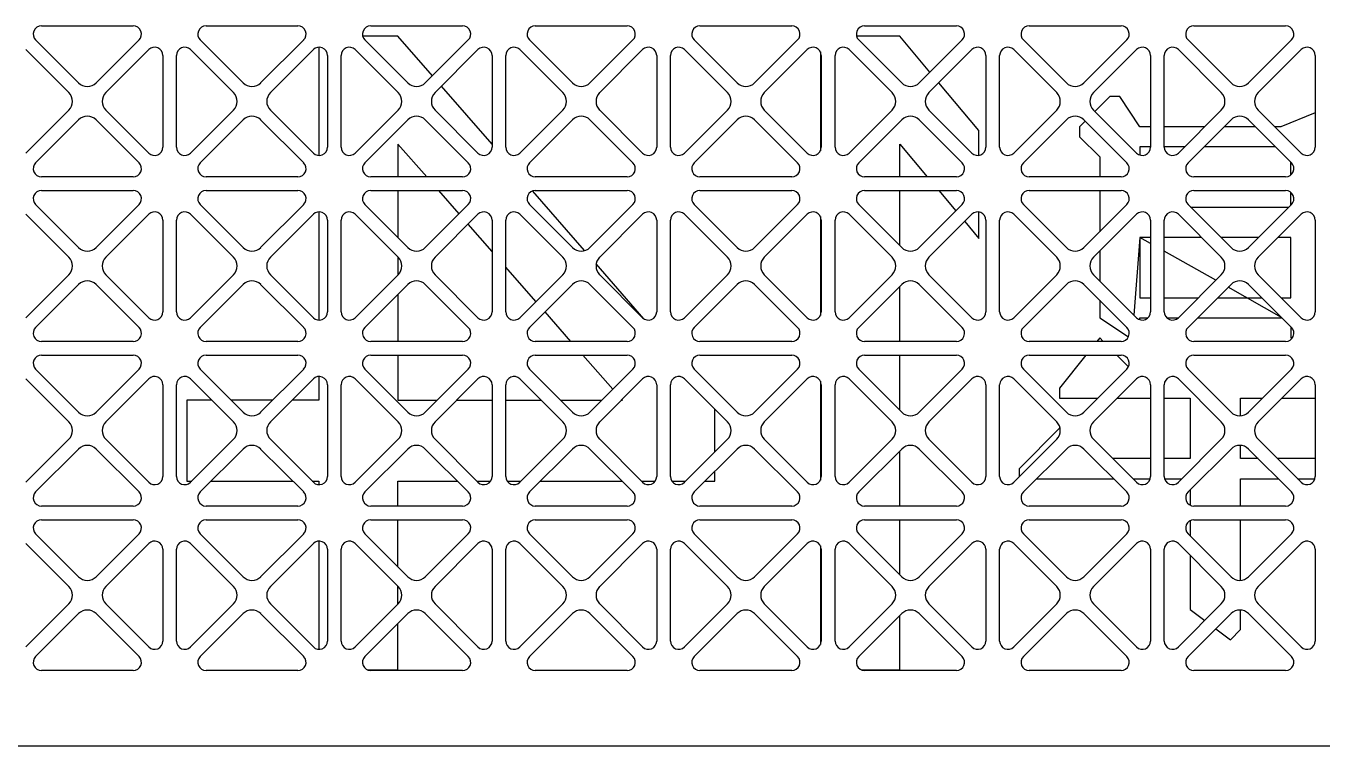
# Model space of a CAD drawing. Header units: millimetres. Extents: x 0 to 87554, y -20854 to 20404.
# Drawn here: x 80740.8 to 80929.7, y -5630.9 to -5525.9 of the extents above; entities that cross this region are included whole.
import ezdxf

# ---------------------------------------------------------------- set-up
doc = ezdxf.new("R2010")
doc.units = ezdxf.units.MM
doc.layers.get('0').update_dxf_attribs({"lineweight": 15})
doc.layers.add('4215-12657_0', color=7, linetype='Continuous')
doc.layers.add('THICK', color=7, linetype='Continuous', lineweight=0)

# ---------------------------------------------------------------- blocks, each defined once
blk = doc.blocks.new('e4tggg')
at = {"layer": '4215-12657_0', "color": 87, "linetype": 'Continuous'}
for p, q in [((938.12, -1726.2), (951.5, -1726.2)), ((962.12, -1726.2), (975.5, -1726.2)), ((986.12, -1726.2), (999.5, -1726.2)), ((1010.12, -1726.2), (1023.5, -1726.2)), ((1034.12, -1726.2), (1047.5, -1726.2)), ((1058.12, -1726.2), (1071.5, -1726.2)), ((1082.12, -1726.2), (1095.5, -1726.2)), ((1106.12, -1726.2), (1119.5, -1726.2)), ((943.54, -1734.51), (937.27, -1728.25)), ((952.35, -1728.25), (946.08, -1734.51)), ((967.54, -1734.51), (961.27, -1728.25)), ((976.35, -1728.25), (970.08, -1734.51)), ((990.1, -1727.7), (984.97, -1727.7)), ((991.54, -1734.51), (985.27, -1728.25)), ((995.12, -1733.47), (990.1, -1727.7)), ((1000.35, -1728.25), (994.08, -1734.51)), ((1015.54, -1734.51), (1009.27, -1728.25)), ((1024.35, -1728.25), (1018.08, -1734.51)), ((1039.54, -1734.51), (1033.27, -1728.25)), ((1048.35, -1728.25), (1042.08, -1734.51)), ((1063.24, -1727.7), (1056.97, -1727.7)), ((1063.54, -1734.51), (1057.27, -1728.25)), ((1067.65, -1732.95), (1063.24, -1727.7)), ((1072.35, -1728.25), (1066.08, -1734.51)), ((1087.54, -1734.51), (1081.27, -1728.25)), ((1096.35, -1728.25), (1090.08, -1734.51)), ((1111.54, -1734.51), (1105.27, -1728.25)), ((1120.35, -1728.25), (1114.08, -1734.51)), ((935.86, -1729.66), (942.12, -1735.93)), ((947.5, -1735.93), (953.76, -1729.66)), ((955.81, -1730.51), (955.81, -1743.89)), ((957.81, -1743.89), (957.81, -1730.51)), ((959.86, -1729.66), (966.12, -1735.93)), ((971.5, -1735.93), (977.76, -1729.66)), ((978.55, -1729.32), (978.55, -1745.08)), ((979.81, -1730.51), (979.81, -1743.89)), ((981.81, -1743.89), (981.81, -1730.51)), ((983.86, -1729.66), (990.12, -1735.93)), ((995.5, -1735.93), (1001.76, -1729.66)), ((1003.81, -1730.51), (1003.81, -1743.89)), ((1005.81, -1743.89), (1005.81, -1730.51)), ((1007.86, -1729.66), (1014.12, -1735.93)), ((1019.5, -1735.93), (1025.76, -1729.66)), ((1027.81, -1730.51), (1027.81, -1743.89)), ((1029.81, -1743.89), (1029.81, -1730.51)), ((1031.86, -1729.66), (1038.12, -1735.93)), ((1043.5, -1735.93), (1049.76, -1729.66)), ((1051.69, -1729.99), (1051.69, -1744.41)), ((1051.81, -1730.51), (1051.81, -1743.89)), ((1053.81, -1743.89), (1053.81, -1730.51)), ((1055.86, -1729.66), (1062.12, -1735.93)), ((1067.5, -1735.93), (1073.76, -1729.66)), ((1075.81, -1730.51), (1075.81, -1743.89)), ((1077.81, -1743.89), (1077.81, -1730.51)), ((1079.86, -1729.66), (1086.12, -1735.93)), ((1091.5, -1735.93), (1097.76, -1729.66)), ((1099.81, -1730.51), (1099.81, -1743.89)), ((1101.81, -1743.89), (1101.81, -1730.51)), ((1103.86, -1729.66), (1110.12, -1735.93)), ((1115.5, -1735.93), (1121.76, -1729.66)), ((1123.81, -1730.51), (1123.81, -1743.89)), ((1074.79, -1741.46), (1068.94, -1734.49)), ((1003.81, -1743.45), (996.44, -1734.98)), ((1093.85, -1736.5), (1091.69, -1738.66)), ((1095.32, -1736.5), (1093.85, -1736.5)), ((1098.25, -1740.9), (1095.32, -1736.5)), ((942.12, -1738.47), (935.86, -1744.74)), ((937.27, -1746.15), (943.54, -1739.89)), ((946.08, -1739.89), (952.35, -1746.15)), ((953.76, -1744.74), (947.5, -1738.47)), ((966.12, -1738.47), (959.86, -1744.74)), ((961.27, -1746.15), (967.54, -1739.89)), ((970.08, -1739.89), (976.35, -1746.15)), ((977.76, -1744.74), (971.5, -1738.47)), ((990.12, -1738.47), (983.86, -1744.74)), ((985.27, -1746.15), (991.54, -1739.89)), ((994.08, -1739.89), (1000.35, -1746.15)), ((1001.76, -1744.74), (995.5, -1738.47)), ((1014.12, -1738.47), (1007.86, -1744.74)), ((1009.27, -1746.15), (1015.54, -1739.89)), ((1018.08, -1739.89), (1024.35, -1746.15)), ((1025.76, -1744.74), (1019.5, -1738.47)), ((1038.12, -1738.47), (1031.86, -1744.74)), ((1033.27, -1746.15), (1039.54, -1739.89)), ((1042.08, -1739.89), (1048.35, -1746.15)), ((1049.76, -1744.74), (1043.5, -1738.47)), ((1062.12, -1738.47), (1055.86, -1744.74)), ((1057.27, -1746.15), (1063.54, -1739.89)), ((1066.08, -1739.89), (1072.35, -1746.15)), ((1073.76, -1744.74), (1067.5, -1738.47)), ((1086.12, -1738.47), (1079.86, -1744.74)), ((1081.27, -1746.15), (1087.54, -1739.89)), ((1090.27, -1740.08), (1089.45, -1740.9)), ((1090.08, -1739.89), (1096.35, -1746.15)), ((1097.76, -1744.74), (1091.5, -1738.47)), ((1110.12, -1738.47), (1103.86, -1744.74)), ((1105.27, -1746.15), (1111.54, -1739.89)), ((1114.08, -1739.89), (1120.35, -1746.15)), ((1121.76, -1744.74), (1115.5, -1738.47)), ((1123.81, -1738.88), (1118.78, -1740.9)), ((1074.79, -1745.07), (1074.79, -1741.46)), ((1089.45, -1740.9), (1089.45, -1742.36)), ((1099.81, -1740.9), (1098.25, -1740.9)), ((1107.7, -1740.9), (1101.81, -1740.9)), ((1115.09, -1740.9), (1110.53, -1740.9)), ((1118.78, -1740.9), (1117.92, -1740.9)), ((994.28, -1748.2), (990.1, -1743.42)), ((990.1, -1743.42), (990.1, -1748.2)), ((1063.24, -1743.42), (1067.25, -1748.2)), ((1063.24, -1748.2), (1063.24, -1743.42)), ((1089.45, -1742.36), (1092.39, -1745.3)), ((1099.81, -1743.83), (1098.25, -1743.83)), ((1098.25, -1743.83), (1098.25, -1745.03)), ((1104.77, -1743.83), (1101.81, -1743.83)), ((1118.03, -1743.83), (1107.6, -1743.83)), ((1092.39, -1745.3), (1092.39, -1748.2)), ((1120.25, -1747.93), (1120.25, -1746.05)), ((951.5, -1748.2), (938.12, -1748.2)), ((975.5, -1748.2), (962.12, -1748.2)), ((999.5, -1748.2), (986.12, -1748.2)), ((1023.5, -1748.2), (1010.12, -1748.2)), ((1047.5, -1748.2), (1034.12, -1748.2)), ((1071.5, -1748.2), (1058.12, -1748.2)), ((1095.5, -1748.2), (1082.12, -1748.2)), ((1119.5, -1748.2), (1106.12, -1748.2)), ((938.12, -1750.2), (951.5, -1750.2)), ((962.12, -1750.2), (975.5, -1750.2)), ((986.12, -1750.2), (999.5, -1750.2)), ((990.1, -1750.2), (990.1, -1757.07)), ((999.01, -1753.59), (996.03, -1750.2)), ((1017.31, -1758.96), (1009.74, -1750.27)), ((1010.12, -1750.2), (1023.5, -1750.2)), ((1034.12, -1750.2), (1047.5, -1750.2)), ((1058.12, -1750.2), (1071.5, -1750.2)), ((1063.24, -1758.21), (1063.24, -1750.2)), ((1068.93, -1750.2), (1071.42, -1753.17)), ((1082.12, -1750.2), (1095.5, -1750.2)), ((1092.39, -1750.2), (1092.39, -1756.21)), ((1106.12, -1750.2), (1119.5, -1750.2)), ((1120.25, -1752.35), (1120.25, -1750.47)), ((943.54, -1758.51), (937.27, -1752.25)), ((952.35, -1752.25), (946.08, -1758.51)), ((967.54, -1758.51), (961.27, -1752.25)), ((976.35, -1752.25), (970.08, -1758.51)), ((978.55, -1753.32), (978.55, -1769.08)), ((991.54, -1758.51), (985.27, -1752.25)), ((1000.35, -1752.25), (994.08, -1758.51)), ((1015.54, -1758.51), (1009.27, -1752.25)), ((1024.35, -1752.25), (1018.08, -1758.51)), ((1039.54, -1758.51), (1033.27, -1752.25)), ((1048.35, -1752.25), (1042.08, -1758.51)), ((1063.54, -1758.51), (1057.27, -1752.25)), ((1072.35, -1752.25), (1066.08, -1758.51)), ((1074.79, -1757.18), (1074.79, -1753.33)), ((1087.54, -1758.51), (1081.27, -1752.25)), ((1096.35, -1752.25), (1090.08, -1758.51)), ((1111.54, -1758.51), (1105.27, -1752.25)), ((1105.65, -1752.63), (1119.97, -1752.63)), ((1120.35, -1752.25), (1114.08, -1758.51)), ((935.86, -1753.66), (942.12, -1759.93)), ((947.5, -1759.93), (953.76, -1753.66)), ((955.81, -1754.51), (955.81, -1767.89)), ((957.81, -1767.89), (957.81, -1754.51)), ((959.86, -1753.66), (966.12, -1759.93)), ((971.5, -1759.93), (977.76, -1753.66)), ((979.81, -1754.51), (979.81, -1767.89)), ((981.81, -1767.89), (981.81, -1754.51)), ((983.86, -1753.66), (990.12, -1759.93)), ((995.5, -1759.93), (1001.76, -1753.66)), ((1003.81, -1759.08), (1000.33, -1755.1)), ((1003.81, -1754.51), (1003.81, -1767.89)), ((1005.81, -1767.89), (1005.81, -1754.51)), ((1007.86, -1753.66), (1014.12, -1759.93)), ((1019.5, -1759.93), (1025.76, -1753.66)), ((1027.81, -1754.51), (1027.81, -1767.89)), ((1029.81, -1767.89), (1029.81, -1754.51)), ((1031.86, -1753.66), (1038.12, -1759.93)), ((1043.5, -1759.93), (1049.76, -1753.66)), ((1051.69, -1753.99), (1051.69, -1768.41)), ((1051.81, -1754.51), (1051.81, -1767.89)), ((1053.81, -1767.89), (1053.81, -1754.51)), ((1055.86, -1753.66), (1062.12, -1759.93)), ((1067.5, -1759.93), (1073.76, -1753.66)), ((1072.71, -1754.71), (1074.79, -1757.18)), ((1075.81, -1754.51), (1075.81, -1767.89)), ((1077.81, -1767.89), (1077.81, -1754.51)), ((1079.86, -1753.66), (1086.12, -1759.93)), ((1091.5, -1759.93), (1097.76, -1753.66)), ((1099.81, -1754.51), (1099.81, -1767.89)), ((1101.81, -1767.89), (1101.81, -1754.51)), ((1103.86, -1753.66), (1110.12, -1759.93)), ((1115.5, -1759.93), (1121.76, -1753.66)), ((1123.81, -1754.51), (1123.81, -1767.89)), ((1098.25, -1757.03), (1097.38, -1768.36)), ((1099.81, -1757.03), (1098.25, -1757.03)), ((1099.81, -1757.91), (1098.25, -1757.03)), ((1098.25, -1757.03), (1098.25, -1765.83)), ((1107.22, -1757.03), (1101.81, -1757.03)), ((1115.57, -1757.03), (1110.05, -1757.03)), ((1120.25, -1757.03), (1118.4, -1757.03)), ((1120.25, -1765.83), (1120.25, -1757.03)), ((1092.39, -1759.04), (1092.39, -1763.36)), ((1109.32, -1763.28), (1101.81, -1759.04)), ((990.1, -1759.93), (990.1, -1762.47)), ((1025.95, -1768.89), (1019, -1760.9)), ((942.12, -1762.47), (935.86, -1768.74)), ((953.76, -1768.74), (947.5, -1762.47)), ((966.12, -1762.47), (959.86, -1768.74)), ((977.76, -1768.74), (971.5, -1762.47)), ((990.12, -1762.47), (983.86, -1768.74)), ((1001.76, -1768.74), (995.5, -1762.47)), ((1010.21, -1766.38), (1005.81, -1761.36)), ((1014.12, -1762.47), (1007.86, -1768.74)), ((1025.76, -1768.74), (1019.5, -1762.47)), ((1038.12, -1762.47), (1031.86, -1768.74)), ((1049.76, -1768.74), (1043.5, -1762.47)), ((1062.12, -1762.47), (1055.86, -1768.74)), ((1073.76, -1768.74), (1067.5, -1762.47)), ((1086.12, -1762.47), (1079.86, -1768.74)), ((1097.76, -1768.74), (1091.5, -1762.47)), ((1110.12, -1762.47), (1103.86, -1768.74)), ((1121.76, -1768.74), (1115.5, -1762.47)), ((937.27, -1770.15), (943.54, -1763.89)), ((946.08, -1763.89), (952.35, -1770.15)), ((961.27, -1770.15), (967.54, -1763.89)), ((970.08, -1763.89), (976.35, -1770.15)), ((985.27, -1770.15), (991.54, -1763.89)), ((994.08, -1763.89), (1000.35, -1770.15)), ((1009.27, -1770.15), (1015.54, -1763.89)), ((1018.08, -1763.89), (1024.35, -1770.15)), ((1033.27, -1770.15), (1039.54, -1763.89)), ((1042.08, -1763.89), (1048.35, -1770.15)), ((1057.27, -1770.15), (1063.54, -1763.89)), ((1063.24, -1772.2), (1063.24, -1764.19)), ((1066.08, -1763.89), (1072.35, -1770.15)), ((1081.27, -1770.15), (1087.54, -1763.89)), ((1090.08, -1763.89), (1096.35, -1770.15)), ((1105.27, -1770.15), (1111.54, -1763.89)), ((1118.89, -1768.69), (1111.12, -1764.3)), ((1114.08, -1763.89), (1120.35, -1770.15)), ((990.1, -1765.33), (990.1, -1772.2)), ((1092.39, -1766.19), (1092.39, -1768.76)), ((1098.25, -1765.83), (1099.81, -1765.83)), ((1101.81, -1765.83), (1106.77, -1765.83)), ((1109.6, -1765.83), (1116.02, -1765.83)), ((1118.85, -1765.83), (1120.25, -1765.83)), ((1015.31, -1772.2), (1011.53, -1767.89)), ((1092.39, -1768.76), (1096.57, -1771.55)), ((1098.25, -1768.76), (1099.43, -1768.76)), ((1098.25, -1769.03), (1098.25, -1768.76)), ((1102.19, -1768.76), (1103.83, -1768.76)), ((1106.67, -1768.76), (1118.96, -1768.76)), ((1120.25, -1770.05), (1120.25, -1771.69)), ((951.5, -1772.2), (938.12, -1772.2)), ((975.5, -1772.2), (962.12, -1772.2)), ((999.5, -1772.2), (986.12, -1772.2)), ((1023.5, -1772.2), (1010.12, -1772.2)), ((1047.5, -1772.2), (1034.12, -1772.2)), ((1071.5, -1772.2), (1058.12, -1772.2)), ((1095.5, -1772.2), (1082.12, -1772.2)), ((1092.39, -1771.69), (1091.98, -1772.2)), ((1092.89, -1772.2), (1092.39, -1771.69)), ((1119.5, -1772.2), (1106.12, -1772.2)), ((1120.25, -1771.69), (1120.44, -1771.74)), ((938.12, -1774.2), (951.5, -1774.2)), ((962.12, -1774.2), (975.5, -1774.2)), ((986.12, -1774.2), (999.5, -1774.2)), ((990.1, -1774.2), (990.1, -1780.77)), ((1010.12, -1774.2), (1023.5, -1774.2)), ((1021.42, -1779.18), (1017.06, -1774.2)), ((1034.12, -1774.2), (1047.5, -1774.2)), ((1058.12, -1774.2), (1071.5, -1774.2)), ((1063.24, -1782.21), (1063.24, -1774.2)), ((1082.12, -1774.2), (1095.5, -1774.2)), ((1090.38, -1774.2), (1086.52, -1779.02)), ((1096.59, -1775.89), (1094.89, -1774.2)), ((1106.12, -1774.2), (1119.5, -1774.2)), ((935.86, -1777.66), (942.12, -1783.93)), ((943.54, -1782.51), (937.27, -1776.25)), ((952.35, -1776.25), (946.08, -1782.51)), ((947.5, -1783.93), (953.76, -1777.66)), ((959.86, -1777.66), (966.12, -1783.93)), ((967.54, -1782.51), (961.27, -1776.25)), ((976.35, -1776.25), (970.08, -1782.51)), ((971.5, -1783.93), (977.76, -1777.66)), ((978.55, -1777.32), (978.55, -1780.77)), ((983.86, -1777.66), (990.12, -1783.93)), ((991.54, -1782.51), (985.27, -1776.25)), ((1000.35, -1776.25), (994.08, -1782.51)), ((995.5, -1783.93), (1001.76, -1777.66)), ((1007.86, -1777.66), (1014.12, -1783.93)), ((1015.54, -1782.51), (1009.27, -1776.25)), ((1024.35, -1776.25), (1018.08, -1782.51)), ((1019.5, -1783.93), (1025.76, -1777.66)), ((1031.86, -1777.66), (1038.12, -1783.93)), ((1039.54, -1782.51), (1033.27, -1776.25)), ((1048.35, -1776.25), (1042.08, -1782.51)), ((1043.5, -1783.93), (1049.76, -1777.66)), ((1051.69, -1777.99), (1051.69, -1792.41)), ((1055.86, -1777.66), (1062.12, -1783.93)), ((1063.54, -1782.51), (1057.27, -1776.25)), ((1072.35, -1776.25), (1066.08, -1782.51)), ((1067.5, -1783.93), (1073.76, -1777.66)), ((1079.86, -1777.66), (1086.12, -1783.93)), ((1087.54, -1782.51), (1081.27, -1776.25)), ((1096.35, -1776.25), (1090.08, -1782.51)), ((1091.5, -1783.93), (1097.76, -1777.66)), ((1103.86, -1777.66), (1110.12, -1783.93)), ((1111.54, -1782.51), (1105.27, -1776.25)), ((1120.35, -1776.25), (1114.08, -1782.51)), ((1115.5, -1783.93), (1121.76, -1777.66)), ((955.81, -1778.51), (955.81, -1791.89)), ((957.81, -1791.89), (957.81, -1778.51)), ((979.81, -1778.51), (979.81, -1791.89)), ((981.81, -1791.89), (981.81, -1778.51)), ((1003.81, -1778.51), (1003.81, -1791.89)), ((1005.81, -1791.89), (1005.81, -1778.51)), ((1027.81, -1778.51), (1027.81, -1791.89)), ((1029.81, -1791.89), (1029.81, -1778.51)), ((1051.81, -1778.51), (1051.81, -1791.89)), ((1053.81, -1791.89), (1053.81, -1778.51)), ((1075.81, -1778.51), (1075.81, -1791.89)), ((1077.81, -1791.89), (1077.81, -1778.51)), ((1086.52, -1779.02), (1086.52, -1780.49)), ((1099.81, -1778.51), (1099.81, -1791.89)), ((1101.81, -1791.89), (1101.81, -1778.51)), ((1123.81, -1778.51), (1123.81, -1791.89)), ((962.97, -1780.77), (959.3, -1780.77)), ((959.3, -1780.77), (959.3, -1792.57)), ((971.82, -1780.77), (965.8, -1780.77)), ((978.55, -1780.77), (974.65, -1780.77)), ((990.1, -1780.77), (995.82, -1780.77)), ((998.65, -1780.77), (1003.81, -1780.77)), ((1005.81, -1780.77), (1010.97, -1780.77)), ((1013.8, -1780.77), (1019.82, -1780.77)), ((1022.65, -1780.77), (1022.82, -1780.77)), ((1022.82, -1780.77), (1022.74, -1780.68)), ((1086.52, -1780.49), (1092.11, -1780.49)), ((1094.93, -1780.49), (1099.81, -1780.49)), ((1101.81, -1780.49), (1105.58, -1780.49)), ((1105.58, -1780.49), (1105.58, -1789.29)), ((1112.92, -1780.49), (1116.11, -1780.49)), ((1112.92, -1783.03), (1112.92, -1780.49)), ((1118.93, -1780.49), (1123.81, -1780.49)), ((1036.29, -1788.3), (1036.29, -1782.1)), ((1086.6, -1784.81), (1080.65, -1790.76)), ((942.12, -1786.47), (935.86, -1792.74)), ((953.76, -1792.74), (947.5, -1786.47)), ((966.12, -1786.47), (959.86, -1792.74)), ((977.76, -1792.74), (971.5, -1786.47)), ((990.12, -1786.47), (983.86, -1792.74)), ((1001.76, -1792.74), (995.5, -1786.47)), ((1014.12, -1786.47), (1007.86, -1792.74)), ((1025.76, -1792.74), (1019.5, -1786.47)), ((1038.12, -1786.47), (1031.86, -1792.74)), ((1049.76, -1792.74), (1043.5, -1786.47)), ((1062.12, -1786.47), (1055.86, -1792.74)), ((1073.76, -1792.74), (1067.5, -1786.47)), ((1086.12, -1786.47), (1079.86, -1792.74)), ((1097.76, -1792.74), (1091.5, -1786.47)), ((1110.12, -1786.47), (1103.86, -1792.74)), ((1112.92, -1789.29), (1112.92, -1787.37)), ((1121.76, -1792.74), (1115.5, -1786.47)), ((937.27, -1794.15), (943.54, -1787.89)), ((946.08, -1787.89), (952.35, -1794.15)), ((961.27, -1794.15), (967.54, -1787.89)), ((970.08, -1787.89), (976.35, -1794.15)), ((985.27, -1794.15), (991.54, -1787.89)), ((994.08, -1787.89), (1000.35, -1794.15)), ((1009.27, -1794.15), (1015.54, -1787.89)), ((1018.08, -1787.89), (1024.35, -1794.15)), ((1033.27, -1794.15), (1039.54, -1787.89)), ((1042.08, -1787.89), (1048.35, -1794.15)), ((1057.27, -1794.15), (1063.54, -1787.89)), ((1063.24, -1796.2), (1063.24, -1788.19)), ((1066.08, -1787.89), (1072.35, -1794.15)), ((1081.27, -1794.15), (1087.54, -1787.89)), ((1090.08, -1787.89), (1096.35, -1794.15)), ((1099.81, -1789.29), (1094.32, -1789.29)), ((1105.58, -1789.29), (1101.81, -1789.29)), ((1105.27, -1794.15), (1111.54, -1787.89)), ((1115.49, -1789.29), (1112.92, -1789.29)), ((1114.08, -1787.89), (1120.35, -1794.15)), ((1123.81, -1789.29), (1118.32, -1789.29)), ((1036.29, -1792.57), (1036.29, -1791.13)), ((1080.65, -1790.76), (1080.65, -1791.94)), ((959.3, -1792.57), (960.03, -1792.57)), ((962.86, -1792.57), (974.76, -1792.57)), ((977.59, -1792.57), (978.55, -1792.57)), ((978.55, -1792.57), (978.55, -1793.08)), ((990.1, -1792.57), (998.76, -1792.57)), ((990.1, -1796.2), (990.1, -1792.57)), ((1001.59, -1792.57), (1003.6, -1792.57)), ((1006.03, -1792.57), (1008.03, -1792.57)), ((1010.86, -1792.57), (1022.76, -1792.57)), ((1025.59, -1792.57), (1027.6, -1792.57)), ((1030.03, -1792.57), (1032.03, -1792.57)), ((1034.86, -1792.57), (1036.29, -1792.57)), ((1083.2, -1792.22), (1094.42, -1792.22)), ((1097.25, -1792.22), (1099.76, -1792.22)), ((1101.87, -1792.22), (1104.37, -1792.22)), ((1112.92, -1792.22), (1118.42, -1792.22)), ((1112.92, -1796.2), (1112.92, -1792.22)), ((1121.25, -1792.22), (1123.76, -1792.22)), ((1105.58, -1793.84), (1105.58, -1796.07)), ((951.5, -1796.2), (938.12, -1796.2)), ((975.5, -1796.2), (962.12, -1796.2)), ((999.5, -1796.2), (986.12, -1796.2)), ((1023.5, -1796.2), (1010.12, -1796.2)), ((1047.5, -1796.2), (1034.12, -1796.2)), ((1071.5, -1796.2), (1058.12, -1796.2)), ((1095.5, -1796.2), (1082.12, -1796.2)), ((1119.5, -1796.2), (1106.12, -1796.2)), ((938.12, -1798.2), (951.5, -1798.2)), ((962.12, -1798.2), (975.5, -1798.2)), ((986.12, -1798.2), (999.5, -1798.2)), ((990.1, -1805.07), (990.1, -1798.2)), ((1010.12, -1798.2), (1023.5, -1798.2)), ((1034.12, -1798.2), (1047.5, -1798.2)), ((1058.12, -1798.2), (1071.5, -1798.2)), ((1063.24, -1806.21), (1063.24, -1798.2)), ((1082.12, -1798.2), (1095.5, -1798.2)), ((1105.58, -1798.33), (1105.58, -1800.56)), ((1106.12, -1798.2), (1119.5, -1798.2)), ((1112.92, -1807.03), (1112.92, -1798.2)), ((943.54, -1806.51), (937.27, -1800.25)), ((952.35, -1800.25), (946.08, -1806.51)), ((967.54, -1806.51), (961.27, -1800.25)), ((976.35, -1800.25), (970.08, -1806.51)), ((991.54, -1806.51), (985.27, -1800.25)), ((1000.35, -1800.25), (994.08, -1806.51)), ((1015.54, -1806.51), (1009.27, -1800.25)), ((1024.35, -1800.25), (1018.08, -1806.51)), ((1039.54, -1806.51), (1033.27, -1800.25)), ((1048.35, -1800.25), (1042.08, -1806.51)), ((1063.54, -1806.51), (1057.27, -1800.25)), ((1072.35, -1800.25), (1066.08, -1806.51)), ((1087.54, -1806.51), (1081.27, -1800.25)), ((1096.35, -1800.25), (1090.08, -1806.51)), ((1111.54, -1806.51), (1105.27, -1800.25)), ((1120.35, -1800.25), (1114.08, -1806.51)), ((935.86, -1801.66), (942.12, -1807.93)), ((947.5, -1807.93), (953.76, -1801.66)), ((955.81, -1802.51), (955.81, -1815.89)), ((957.81, -1815.89), (957.81, -1802.51)), ((959.86, -1801.66), (966.12, -1807.93)), ((971.5, -1807.93), (977.76, -1801.66)), ((978.55, -1801.32), (978.55, -1817.08)), ((979.81, -1802.51), (979.81, -1815.89)), ((981.81, -1815.89), (981.81, -1802.51)), ((983.86, -1801.66), (990.12, -1807.93)), ((995.5, -1807.93), (1001.76, -1801.66)), ((1003.81, -1802.51), (1003.81, -1815.89)), ((1005.81, -1815.89), (1005.81, -1802.51)), ((1007.86, -1801.66), (1014.12, -1807.93)), ((1019.5, -1807.93), (1025.76, -1801.66)), ((1027.81, -1802.51), (1027.81, -1815.89)), ((1029.81, -1815.89), (1029.81, -1802.51)), ((1031.86, -1801.66), (1038.12, -1807.93)), ((1043.5, -1807.93), (1049.76, -1801.66)), ((1051.69, -1801.99), (1051.69, -1816.41)), ((1051.81, -1802.51), (1051.81, -1815.89)), ((1053.81, -1815.89), (1053.81, -1802.51)), ((1055.86, -1801.66), (1062.12, -1807.93)), ((1067.5, -1807.93), (1073.76, -1801.66)), ((1075.81, -1802.51), (1075.81, -1815.89)), ((1077.81, -1815.89), (1077.81, -1802.51)), ((1079.86, -1801.66), (1086.12, -1807.93)), ((1091.5, -1807.93), (1097.76, -1801.66)), ((1099.81, -1802.51), (1099.81, -1815.89)), ((1101.81, -1815.89), (1101.81, -1802.51)), ((1103.86, -1801.66), (1110.12, -1807.93)), ((1115.5, -1807.93), (1121.76, -1801.66)), ((1123.81, -1802.51), (1123.81, -1815.89)), ((1105.58, -1803.39), (1105.58, -1811.29)), ((990.1, -1810.47), (990.1, -1807.93)), ((942.12, -1810.47), (935.86, -1816.74)), ((937.27, -1818.15), (943.54, -1811.89)), ((946.08, -1811.89), (952.35, -1818.15)), ((953.76, -1816.74), (947.5, -1810.47)), ((966.12, -1810.47), (959.86, -1816.74)), ((961.27, -1818.15), (967.54, -1811.89)), ((970.08, -1811.89), (976.35, -1818.15)), ((977.76, -1816.74), (971.5, -1810.47)), ((990.12, -1810.47), (983.86, -1816.74)), ((985.27, -1818.15), (991.54, -1811.89)), ((994.08, -1811.89), (1000.35, -1818.15)), ((1001.76, -1816.74), (995.5, -1810.47)), ((1014.12, -1810.47), (1007.86, -1816.74)), ((1009.27, -1818.15), (1015.54, -1811.89)), ((1018.08, -1811.89), (1024.35, -1818.15)), ((1025.76, -1816.74), (1019.5, -1810.47)), ((1038.12, -1810.47), (1031.86, -1816.74)), ((1033.27, -1818.15), (1039.54, -1811.89)), ((1042.08, -1811.89), (1048.35, -1818.15)), ((1049.76, -1816.74), (1043.5, -1810.47)), ((1062.12, -1810.47), (1055.86, -1816.74)), ((1057.27, -1818.15), (1063.54, -1811.89)), ((1066.08, -1811.89), (1072.35, -1818.15)), ((1073.76, -1816.74), (1067.5, -1810.47)), ((1086.12, -1810.47), (1079.86, -1816.74)), ((1081.27, -1818.15), (1087.54, -1811.89)), ((1090.08, -1811.89), (1096.35, -1818.15)), ((1097.76, -1816.74), (1091.5, -1810.47)), ((1110.12, -1810.47), (1103.86, -1816.74)), ((1105.27, -1818.15), (1111.54, -1811.89)), ((1105.58, -1811.29), (1107.71, -1812.88)), ((1112.92, -1814.22), (1112.92, -1811.37)), ((1114.08, -1811.89), (1120.35, -1818.15)), ((1121.76, -1816.74), (1115.5, -1810.47)), ((990.1, -1820.09), (990.1, -1813.33)), ((1063.24, -1820.09), (1063.24, -1812.19)), ((1109.33, -1814.1), (1111.45, -1815.69)), ((1111.45, -1815.69), (1112.92, -1814.22)), ((951.5, -1820.2), (938.12, -1820.2)), ((975.5, -1820.2), (962.12, -1820.2)), ((985.62, -1820.09), (990.1, -1820.09)), ((999.5, -1820.2), (986.12, -1820.2)), ((1023.5, -1820.2), (1010.12, -1820.2)), ((1047.5, -1820.2), (1034.12, -1820.2)), ((1057.62, -1820.09), (1063.24, -1820.09)), ((1071.5, -1820.2), (1058.12, -1820.2)), ((1095.5, -1820.2), (1082.12, -1820.2)), ((1119.5, -1820.2), (1106.12, -1820.2)), ((1312.81, -1831.2), (576.81, -1831.2))]:
    blk.add_line(p, q, dxfattribs=at)
for centre, radius, start, end in [((938.12, -1727.4), 1.2, 90, 225), ((951.5, -1727.4), 1.2, 315, 90), ((962.12, -1727.4), 1.2, 90, 225), ((975.5, -1727.4), 1.2, 315, 90), ((986.12, -1727.4), 1.2, 90, 225), ((999.5, -1727.4), 1.2, 315, 90), ((1010.12, -1727.4), 1.2, 90, 225), ((1023.5, -1727.4), 1.2, 315, 90), ((1034.12, -1727.4), 1.2, 90, 225), ((1047.5, -1727.4), 1.2, 315, 90), ((1058.12, -1727.4), 1.2, 90, 225), ((1071.5, -1727.4), 1.2, 315, 90), ((1082.12, -1727.4), 1.2, 90, 225), ((1095.5, -1727.4), 1.2, 315, 90), ((1106.12, -1727.4), 1.2, 90, 225), ((1119.5, -1727.4), 1.2, 315, 90), ((954.61, -1730.51), 1.2, 0, 135), ((959.01, -1730.51), 1.2, 45, 180), ((978.61, -1730.51), 1.2, 0, 135), ((983.01, -1730.51), 1.2, 45, 180), ((1002.61, -1730.51), 1.2, 0, 135), ((1007.01, -1730.51), 1.2, 45, 180), ((1026.61, -1730.51), 1.2, 0, 135), ((1031.01, -1730.51), 1.2, 45, 180), ((1050.61, -1730.51), 1.2, 0, 135), ((1055.01, -1730.51), 1.2, 45, 180), ((1074.61, -1730.51), 1.2, 0, 135), ((1079.01, -1730.51), 1.2, 45, 180), ((1098.61, -1730.51), 1.2, 0, 135), ((1103.01, -1730.51), 1.2, 45, 180), ((1122.61, -1730.51), 1.2, 0, 135), ((944.81, -1733.24), 1.8, 225, 315), ((968.81, -1733.24), 1.8, 225, 315), ((992.81, -1733.24), 1.8, 225, 315), ((1016.81, -1733.24), 1.8, 225, 315), ((1040.81, -1733.24), 1.8, 225, 315), ((1064.81, -1733.24), 1.8, 225, 315), ((1088.81, -1733.24), 1.8, 225, 315), ((1112.81, -1733.24), 1.8, 225, 315), ((940.85, -1737.2), 1.8, 315, 45), ((948.77, -1737.2), 1.8, 135, 225), ((964.85, -1737.2), 1.8, 315, 45), ((972.77, -1737.2), 1.8, 135, 225), ((988.85, -1737.2), 1.8, 315, 45), ((996.77, -1737.2), 1.8, 135, 225), ((1012.85, -1737.2), 1.8, 315, 45), ((1020.77, -1737.2), 1.8, 135, 225), ((1036.85, -1737.2), 1.8, 315, 45), ((1044.77, -1737.2), 1.8, 135, 225), ((1060.85, -1737.2), 1.8, 315, 45), ((1068.77, -1737.2), 1.8, 135, 225), ((1084.85, -1737.2), 1.8, 315, 45), ((1092.77, -1737.2), 1.8, 135, 225), ((1108.85, -1737.2), 1.8, 315, 45), ((1116.77, -1737.2), 1.8, 135, 225), ((944.81, -1741.16), 1.8, 45, 135), ((968.81, -1741.16), 1.8, 45, 135), ((992.81, -1741.16), 1.8, 45, 135), ((1016.81, -1741.16), 1.8, 45, 135), ((1040.81, -1741.16), 1.8, 45, 135), ((1064.81, -1741.16), 1.8, 45, 135), ((1088.81, -1741.16), 1.8, 45, 135), ((1112.81, -1741.16), 1.8, 45, 135), ((954.61, -1743.89), 1.2, 225, 0), ((959.01, -1743.89), 1.2, 180, 315), ((978.61, -1743.89), 1.2, 225, 0), ((983.01, -1743.89), 1.2, 180, 315), ((1002.61, -1743.89), 1.2, 225, 0), ((1007.01, -1743.89), 1.2, 180, 315), ((1026.61, -1743.89), 1.2, 225, 0), ((1031.01, -1743.89), 1.2, 180, 315), ((1050.61, -1743.89), 1.2, 225, 0), ((1055.01, -1743.89), 1.2, 180, 315), ((1074.61, -1743.89), 1.2, 225, 0), ((1079.01, -1743.89), 1.2, 180, 315), ((1098.61, -1743.89), 1.2, 225, 0), ((1103.01, -1743.89), 1.2, 180, 315), ((1122.61, -1743.89), 1.2, 225, 0), ((938.12, -1747), 1.2, 135, 270), ((951.5, -1747), 1.2, 270, 45), ((962.12, -1747), 1.2, 135, 270), ((975.5, -1747), 1.2, 270, 45), ((986.12, -1747), 1.2, 135, 270), ((999.5, -1747), 1.2, 270, 45), ((1010.12, -1747), 1.2, 135, 270), ((1023.5, -1747), 1.2, 270, 45), ((1034.12, -1747), 1.2, 135, 270), ((1047.5, -1747), 1.2, 270, 45), ((1058.12, -1747), 1.2, 135, 270), ((1071.5, -1747), 1.2, 270, 45), ((1082.12, -1747), 1.2, 135, 270), ((1095.5, -1747), 1.2, 270, 45), ((1106.12, -1747), 1.2, 135, 270), ((1119.5, -1747), 1.2, 270, 45), ((938.12, -1751.4), 1.2, 90, 225), ((951.5, -1751.4), 1.2, 315, 90), ((962.12, -1751.4), 1.2, 90, 225), ((975.5, -1751.4), 1.2, 315, 90), ((986.12, -1751.4), 1.2, 90, 225), ((999.5, -1751.4), 1.2, 315, 90), ((1010.12, -1751.4), 1.2, 90, 225), ((1023.5, -1751.4), 1.2, 315, 90), ((1034.12, -1751.4), 1.2, 90, 225), ((1047.5, -1751.4), 1.2, 315, 90), ((1058.12, -1751.4), 1.2, 90, 225), ((1071.5, -1751.4), 1.2, 315, 90), ((1082.12, -1751.4), 1.2, 90, 225), ((1095.5, -1751.4), 1.2, 315, 90), ((1106.12, -1751.4), 1.2, 90, 225), ((1119.5, -1751.4), 1.2, 315, 90), ((954.61, -1754.51), 1.2, 0, 135), ((959.01, -1754.51), 1.2, 45, 180), ((978.61, -1754.51), 1.2, 0, 135), ((983.01, -1754.51), 1.2, 45, 180), ((1002.61, -1754.51), 1.2, 0, 135), ((1007.01, -1754.51), 1.2, 45, 180), ((1026.61, -1754.51), 1.2, 0, 135), ((1031.01, -1754.51), 1.2, 45, 180), ((1050.61, -1754.51), 1.2, 0, 135), ((1055.01, -1754.51), 1.2, 45, 180), ((1074.61, -1754.51), 1.2, 0, 135), ((1079.01, -1754.51), 1.2, 45, 180), ((1098.61, -1754.51), 1.2, 0, 135), ((1103.01, -1754.51), 1.2, 45, 180), ((1122.61, -1754.51), 1.2, 0, 135), ((944.81, -1757.24), 1.8, 225, 315), ((968.81, -1757.24), 1.8, 225, 315), ((992.81, -1757.24), 1.8, 225, 315), ((1016.81, -1757.24), 1.8, 225, 315), ((1040.81, -1757.24), 1.8, 225, 315), ((1064.81, -1757.24), 1.8, 225, 315), ((1088.81, -1757.24), 1.8, 225, 315), ((1112.81, -1757.24), 1.8, 225, 315), ((940.85, -1761.2), 1.8, 315, 45), ((948.77, -1761.2), 1.8, 135, 225), ((964.85, -1761.2), 1.8, 315, 45), ((972.77, -1761.2), 1.8, 135, 225), ((988.85, -1761.2), 1.8, 315, 45), ((996.77, -1761.2), 1.8, 135, 225), ((1012.85, -1761.2), 1.8, 315, 45), ((1020.77, -1761.2), 1.8, 135, 225), ((1036.85, -1761.2), 1.8, 315, 45), ((1044.77, -1761.2), 1.8, 135, 225), ((1060.85, -1761.2), 1.8, 315, 45), ((1068.77, -1761.2), 1.8, 135, 225), ((1084.85, -1761.2), 1.8, 315, 45), ((1092.77, -1761.2), 1.8, 135, 225), ((1108.85, -1761.2), 1.8, 315, 45), ((1116.77, -1761.2), 1.8, 135, 225), ((944.81, -1765.16), 1.8, 45, 135), ((968.81, -1765.16), 1.8, 45, 135), ((992.81, -1765.16), 1.8, 45, 135), ((1016.81, -1765.16), 1.8, 45, 135), ((1040.81, -1765.16), 1.8, 45, 135), ((1064.81, -1765.16), 1.8, 45, 135), ((1088.81, -1765.16), 1.8, 45, 135), ((1112.81, -1765.16), 1.8, 45, 135), ((954.61, -1767.89), 1.2, 225, 0), ((959.01, -1767.89), 1.2, 180, 315), ((978.61, -1767.89), 1.2, 225, 0), ((983.01, -1767.89), 1.2, 180, 315), ((1002.61, -1767.89), 1.2, 225, 0), ((1007.01, -1767.89), 1.2, 180, 315), ((1026.61, -1767.89), 1.2, 225, 0), ((1031.01, -1767.89), 1.2, 180, 315), ((1050.61, -1767.89), 1.2, 225, 0), ((1055.01, -1767.89), 1.2, 180, 315), ((1074.61, -1767.89), 1.2, 225, 0), ((1079.01, -1767.89), 1.2, 180, 315), ((1098.61, -1767.89), 1.2, 225, 0), ((1103.01, -1767.89), 1.2, 180, 315), ((1122.61, -1767.89), 1.2, 225, 0), ((938.12, -1771), 1.2, 135, 270), ((951.5, -1771), 1.2, 270, 45), ((962.12, -1771), 1.2, 135, 270), ((975.5, -1771), 1.2, 270, 45), ((986.12, -1771), 1.2, 135, 270), ((999.5, -1771), 1.2, 270, 45), ((1010.12, -1771), 1.2, 135, 270), ((1023.5, -1771), 1.2, 270, 45), ((1034.12, -1771), 1.2, 135, 270), ((1047.5, -1771), 1.2, 270, 45), ((1058.12, -1771), 1.2, 135, 270), ((1071.5, -1771), 1.2, 270, 45), ((1082.12, -1771), 1.2, 135, 270), ((1095.5, -1771), 1.2, 270, 45), ((1106.12, -1771), 1.2, 135, 270), ((1119.5, -1771), 1.2, 270, 45), ((938.12, -1775.4), 1.2, 90, 225), ((951.5, -1775.4), 1.2, 315, 90), ((962.12, -1775.4), 1.2, 90, 225), ((975.5, -1775.4), 1.2, 315, 90), ((986.12, -1775.4), 1.2, 90, 225), ((999.5, -1775.4), 1.2, 315, 90), ((1010.12, -1775.4), 1.2, 90, 225), ((1023.5, -1775.4), 1.2, 315, 90), ((1034.12, -1775.4), 1.2, 90, 225), ((1047.5, -1775.4), 1.2, 315, 90), ((1058.12, -1775.4), 1.2, 90, 225), ((1071.5, -1775.4), 1.2, 315, 90), ((1082.12, -1775.4), 1.2, 90, 225), ((1095.5, -1775.4), 1.2, 315, 90), ((1106.12, -1775.4), 1.2, 90, 225), ((1119.5, -1775.4), 1.2, 315, 90), ((954.61, -1778.51), 1.2, 0, 135), ((959.01, -1778.51), 1.2, 45, 180), ((978.61, -1778.51), 1.2, 0, 135), ((983.01, -1778.51), 1.2, 45, 180), ((1002.61, -1778.51), 1.2, 0, 135), ((1007.01, -1778.51), 1.2, 45, 180), ((1026.61, -1778.51), 1.2, 0, 135), ((1031.01, -1778.51), 1.2, 45, 180), ((1050.61, -1778.51), 1.2, 0, 135), ((1055.01, -1778.51), 1.2, 45, 180), ((1074.61, -1778.51), 1.2, 0, 135), ((1079.01, -1778.51), 1.2, 45, 180), ((1098.61, -1778.51), 1.2, 0, 135), ((1103.01, -1778.51), 1.2, 45, 180), ((1122.61, -1778.51), 1.2, 0, 135), ((944.81, -1781.24), 1.8, 225, 315), ((968.81, -1781.24), 1.8, 225, 315), ((992.81, -1781.24), 1.8, 225, 315), ((1016.81, -1781.24), 1.8, 225, 315), ((1040.81, -1781.24), 1.8, 225, 315), ((1064.81, -1781.24), 1.8, 225, 315), ((1088.81, -1781.24), 1.8, 225, 315), ((1112.81, -1781.24), 1.8, 225, 315), ((940.85, -1785.2), 1.8, 315, 45), ((948.77, -1785.2), 1.8, 135, 225), ((964.85, -1785.2), 1.8, 315, 45), ((972.77, -1785.2), 1.8, 135, 225), ((988.85, -1785.2), 1.8, 315, 45), ((996.77, -1785.2), 1.8, 135, 225), ((1012.85, -1785.2), 1.8, 315, 45), ((1020.77, -1785.2), 1.8, 135, 225), ((1036.85, -1785.2), 1.8, 315, 45), ((1044.77, -1785.2), 1.8, 135, 225), ((1060.85, -1785.2), 1.8, 315, 45), ((1068.77, -1785.2), 1.8, 135, 225), ((1084.85, -1785.2), 1.8, 315, 45), ((1092.77, -1785.2), 1.8, 135, 225), ((1108.85, -1785.2), 1.8, 315, 45), ((1116.77, -1785.2), 1.8, 135, 225), ((944.81, -1789.16), 1.8, 45, 135), ((968.81, -1789.16), 1.8, 45, 135), ((992.81, -1789.16), 1.8, 45, 135), ((1016.81, -1789.16), 1.8, 45, 135), ((1040.81, -1789.16), 1.8, 45, 135), ((1064.81, -1789.16), 1.8, 45, 135), ((1088.81, -1789.16), 1.8, 45, 135), ((1112.81, -1789.16), 1.8, 45, 135), ((954.61, -1791.89), 1.2, 225, 0), ((959.01, -1791.89), 1.2, 180, 315), ((978.61, -1791.89), 1.2, 225, 0), ((983.01, -1791.89), 1.2, 180, 315), ((1002.61, -1791.89), 1.2, 225, 0), ((1007.01, -1791.89), 1.2, 180, 315), ((1026.61, -1791.89), 1.2, 225, 0), ((1031.01, -1791.89), 1.2, 180, 315), ((1050.61, -1791.89), 1.2, 225, 0), ((1055.01, -1791.89), 1.2, 180, 315), ((1074.61, -1791.89), 1.2, 225, 0), ((1079.01, -1791.89), 1.2, 180, 315), ((1098.61, -1791.89), 1.2, 225, 0), ((1103.01, -1791.89), 1.2, 180, 315), ((1122.61, -1791.89), 1.2, 225, 0), ((938.12, -1795), 1.2, 135, 270), ((951.5, -1795), 1.2, 270, 45), ((962.12, -1795), 1.2, 135, 270), ((975.5, -1795), 1.2, 270, 45), ((986.12, -1795), 1.2, 135, 270), ((999.5, -1795), 1.2, 270, 45), ((1010.12, -1795), 1.2, 135, 270), ((1023.5, -1795), 1.2, 270, 45), ((1034.12, -1795), 1.2, 135, 270), ((1047.5, -1795), 1.2, 270, 45), ((1058.12, -1795), 1.2, 135, 270), ((1071.5, -1795), 1.2, 270, 45), ((1082.12, -1795), 1.2, 135, 270), ((1095.5, -1795), 1.2, 270, 45), ((1106.12, -1795), 1.2, 135, 270), ((1119.5, -1795), 1.2, 270, 45), ((938.12, -1799.4), 1.2, 90, 225), ((951.5, -1799.4), 1.2, 315, 90), ((962.12, -1799.4), 1.2, 90, 225), ((975.5, -1799.4), 1.2, 315, 90), ((986.12, -1799.4), 1.2, 90, 225), ((999.5, -1799.4), 1.2, 315, 90), ((1010.12, -1799.4), 1.2, 90, 225), ((1023.5, -1799.4), 1.2, 315, 90), ((1034.12, -1799.4), 1.2, 90, 225), ((1047.5, -1799.4), 1.2, 315, 90), ((1058.12, -1799.4), 1.2, 90, 225), ((1071.5, -1799.4), 1.2, 315, 90), ((1082.12, -1799.4), 1.2, 90, 225), ((1095.5, -1799.4), 1.2, 315, 90), ((1106.12, -1799.4), 1.2, 90, 225), ((1119.5, -1799.4), 1.2, 315, 90), ((954.61, -1802.51), 1.2, 0, 135), ((959.01, -1802.51), 1.2, 45, 180), ((978.61, -1802.51), 1.2, 0, 135), ((983.01, -1802.51), 1.2, 45, 180), ((1002.61, -1802.51), 1.2, 0, 135), ((1007.01, -1802.51), 1.2, 45, 180), ((1026.61, -1802.51), 1.2, 0, 135), ((1031.01, -1802.51), 1.2, 45, 180), ((1050.61, -1802.51), 1.2, 0, 135), ((1055.01, -1802.51), 1.2, 45, 180), ((1074.61, -1802.51), 1.2, 0, 135), ((1079.01, -1802.51), 1.2, 45, 180), ((1098.61, -1802.51), 1.2, 0, 135), ((1103.01, -1802.51), 1.2, 45, 180), ((1122.61, -1802.51), 1.2, 0, 135), ((940.85, -1809.2), 1.8, 315, 45), ((944.81, -1805.24), 1.8, 225, 315), ((948.77, -1809.2), 1.8, 135, 225), ((964.85, -1809.2), 1.8, 315, 45), ((968.81, -1805.24), 1.8, 225, 315), ((972.77, -1809.2), 1.8, 135, 225), ((988.85, -1809.2), 1.8, 315, 45), ((992.81, -1805.24), 1.8, 225, 315), ((996.77, -1809.2), 1.8, 135, 225), ((1012.85, -1809.2), 1.8, 315, 45), ((1016.81, -1805.24), 1.8, 225, 315), ((1020.77, -1809.2), 1.8, 135, 225), ((1036.85, -1809.2), 1.8, 315, 45), ((1040.81, -1805.24), 1.8, 225, 315), ((1044.77, -1809.2), 1.8, 135, 225), ((1060.85, -1809.2), 1.8, 315, 45), ((1064.81, -1805.24), 1.8, 225, 315), ((1068.77, -1809.2), 1.8, 135, 225), ((1084.85, -1809.2), 1.8, 315, 45), ((1088.81, -1805.24), 1.8, 225, 315), ((1092.77, -1809.2), 1.8, 135, 225), ((1108.85, -1809.2), 1.8, 315, 45), ((1112.81, -1805.24), 1.8, 225, 315), ((1116.77, -1809.2), 1.8, 135, 225), ((944.81, -1813.16), 1.8, 45, 135), ((968.81, -1813.16), 1.8, 45, 135), ((992.81, -1813.16), 1.8, 45, 135), ((1016.81, -1813.16), 1.8, 45, 135), ((1040.81, -1813.16), 1.8, 45, 135), ((1064.81, -1813.16), 1.8, 45, 135), ((1088.81, -1813.16), 1.8, 45, 135), ((1112.81, -1813.16), 1.8, 45, 135), ((954.61, -1815.89), 1.2, 225, 0), ((959.01, -1815.89), 1.2, 180, 315), ((978.61, -1815.89), 1.2, 225, 0), ((983.01, -1815.89), 1.2, 180, 315), ((1002.61, -1815.89), 1.2, 225, 0), ((1007.01, -1815.89), 1.2, 180, 315), ((1026.61, -1815.89), 1.2, 225, 0), ((1031.01, -1815.89), 1.2, 180, 315), ((1050.61, -1815.89), 1.2, 225, 0), ((1055.01, -1815.89), 1.2, 180, 315), ((1074.61, -1815.89), 1.2, 225, 0), ((1079.01, -1815.89), 1.2, 180, 315), ((1098.61, -1815.89), 1.2, 225, 0), ((1103.01, -1815.89), 1.2, 180, 315), ((1122.61, -1815.89), 1.2, 225, 0), ((938.12, -1819), 1.2, 135, 270), ((951.5, -1819), 1.2, 270, 45), ((962.12, -1819), 1.2, 135, 270), ((975.5, -1819), 1.2, 270, 45), ((986.12, -1819), 1.2, 135, 270), ((999.5, -1819), 1.2, 270, 45), ((1010.12, -1819), 1.2, 135, 270), ((1023.5, -1819), 1.2, 270, 45), ((1034.12, -1819), 1.2, 135, 270), ((1047.5, -1819), 1.2, 270, 45), ((1058.12, -1819), 1.2, 135, 270), ((1071.5, -1819), 1.2, 270, 45), ((1082.12, -1819), 1.2, 135, 270), ((1095.5, -1819), 1.2, 270, 45), ((1106.12, -1819), 1.2, 135, 270), ((1119.5, -1819), 1.2, 270, 45)]:
    blk.add_arc(centre, radius, start, end, dxfattribs=at)
at = {"layer": 'THICK', "color": 87, "lineweight": -3}
blk.add_line((1633.31, -1831.2), (-498.69, -1831.2), dxfattribs=at)

msp = doc.modelspace()

# ---------------------------------------------------------------- block references
at = {"lineweight": -3}
msp.add_blockref('e4tggg', (79804.891, -3799.712), dxfattribs=at)

doc.saveas('drawing.dxf')
